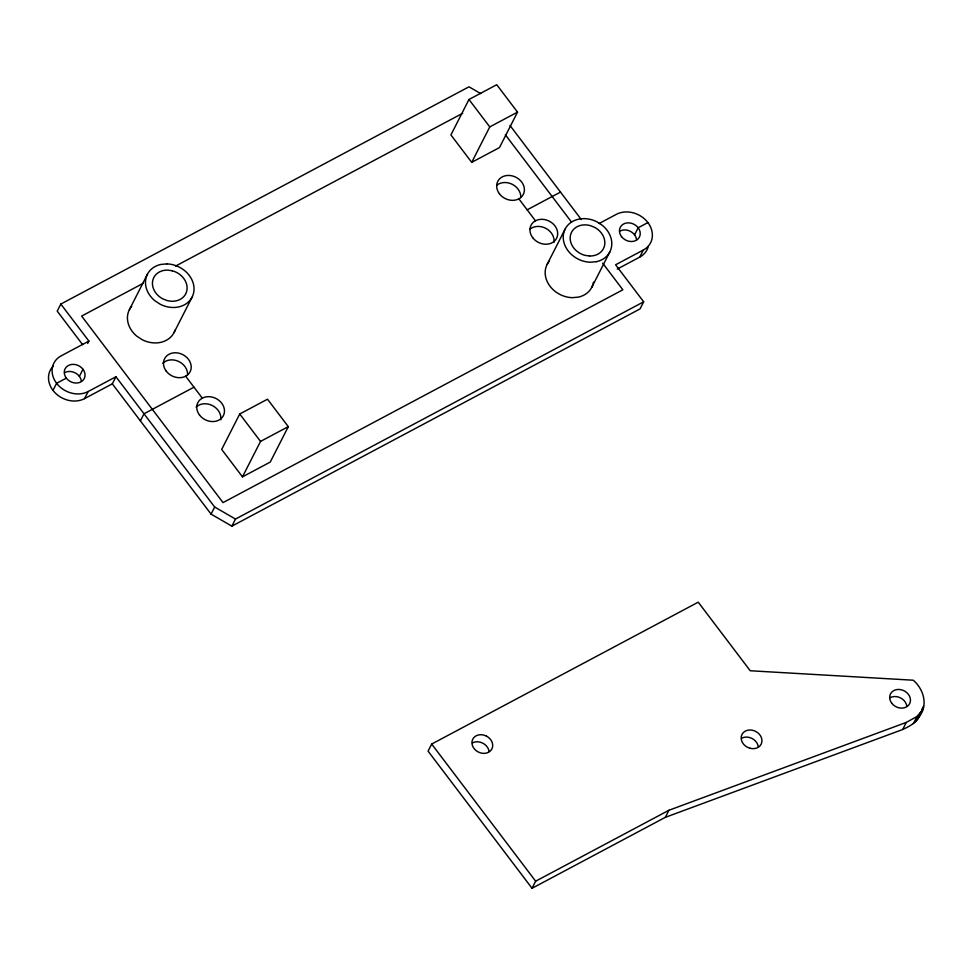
<?xml version="1.0" encoding="UTF-8"?>
<svg xmlns="http://www.w3.org/2000/svg" width="973" height="973" viewBox="0 0 973 973"><rect width="100%" height="100%" fill="white"/><g stroke="black" fill="none" stroke-linecap="round" stroke-linejoin="round"><path stroke-width="1.46" d="M920.494 712.139C919.303 721.394 910.217 725.992 902.689 729.507L665.313 817.344L532.036 888.288L428.071 751.132L431.684 744.053L698.237 602.178L750.219 670.75L913.27 680.212C923.973 689.492 928.424 705.705 918.78 717.332M480.698 93.578L468.986 86.816L60.825 304.062L57.212 311.141L82.571 344.588M52.992 390.392L56.604 383.301A23.303 19.387 27 0 1 61.129 355.863L88.896 341.085L60.825 304.062M87.692 343.457L88.896 341.085M79.372 376.356L82.985 369.266M129.385 309.682L147.446 274.24M53.308 366.055A23.303 19.387 27 0 0 54.914 392.642A23.303 19.387 27 0 0 84.554 398.614L88.166 391.523L115.933 376.746L214.692 507.042L235.502 519.059L643.664 301.812L615.593 264.79L643.36 250.012A23.303 19.387 27 0 0 647.896 222.574A23.303 19.387 27 0 0 616.335 214.352L599.137 223.498M84.554 398.614L112.321 383.836L115.933 376.746M174.033 332.584L192.095 297.142M140.392 420.871L144.004 413.78L193.98 387.181M239.735 413.987L221.686 449.429L242.472 476.855L270.239 462.078L288.3 426.636L267.502 399.21L239.735 413.987L260.533 441.414L242.472 476.855M643.664 301.812L640.052 308.903L231.89 526.15L211.08 514.133L214.692 507.042M231.89 526.15L235.502 519.059M468.974 99.489L450.913 134.931L471.71 162.357L499.465 147.58L517.527 112.138L496.741 84.712L468.974 99.489L489.76 126.916L471.71 162.357M547.118 264.425L565.179 228.983M591.766 287.339L609.828 251.898M634.566 234.834L638.179 227.743L647.896 222.574M617.271 269.059L639.748 257.103L643.36 250.012M532.036 888.288L535.649 881.197L668.925 810.266L906.289 722.416L917.04 716.469L922.392 710.241M665.313 817.344L668.925 810.266M902.689 729.507L906.289 722.416M913.428 723.559L917.04 716.469M915.544 721.735L919.157 714.656M921.699 709.767L923.499 706.228M917.344 719.655L923.45 707.724M143.359 283.228L81.635 316.079L223.024 502.603L622.854 289.796L602.664 263.148M175.554 266.091L462.686 113.269M489.76 126.916L517.527 112.138M66.322 378.132A10.752 8.952 27 0 1 73.413 364.352A10.752 8.952 27 0 1 84.213 378.606A10.752 8.952 27 0 1 66.322 378.132L56.604 383.301A23.303 19.387 27 0 0 88.166 391.523M527.171 209.827L560.497 192.095M260.533 441.414L288.3 426.636M509.998 125.481L581.319 219.57M505.34 134.761L571.443 221.966M518.852 198.857L535.491 220.81M185.661 376.21L202.299 398.152M431.684 744.053L535.649 881.197M112.321 383.836L211.08 514.133M890.222 697.641A10.752 8.952 27 0 1 906.787 706.143M741.706 738.191A10.752 8.952 27 0 1 758.271 746.692M472.489 742.898A10.752 8.952 27 0 1 480.2 742.168L482.815 743.177A10.752 8.952 27 0 1 489.054 751.399M175.091 330.066A25.091 20.871 27 0 1 142.155 339.686L136.707 336.099A25.091 20.871 27 0 1 131.683 306.276M593.481 282.134A25.091 20.871 27 0 1 578.473 297.106L572.331 297.677A25.091 20.871 27 0 1 548.675 284.286A25.091 20.871 27 0 1 549.417 261.019M530.078 229.093A14.34 11.931 27 0 1 546.206 228.558A14.34 11.931 27 0 1 553.929 242.447M496.802 185.198A14.34 11.931 27 0 1 512.382 184.371A14.34 11.931 27 0 1 520.786 197.507M162.832 363.257A14.34 11.931 27 0 1 178.631 361.445A14.34 11.931 27 0 1 187.582 374.848M196.096 407.14A14.34 11.931 27 0 1 212.467 405.607A14.34 11.931 27 0 1 220.737 419.789M64.802 372.562A10.752 8.952 27 0 1 81.367 381.063M648.298 246.339A23.303 19.387 27 0 1 639.748 257.103M619.996 231.039A10.752 8.952 27 0 1 636.561 239.54M166.882 263.89L160.74 264.461A25.091 20.871 27 0 0 154.756 300.657L160.217 304.245A25.091 20.871 27 0 0 193.797 291.949A25.091 20.871 27 0 0 166.882 263.89M596.534 261.664L590.392 262.236A25.091 20.871 27 0 1 563.464 234.177A25.091 20.871 27 0 1 597.057 221.88L602.506 225.468A25.091 20.871 27 0 1 596.534 261.664M589.565 256.008L585.041 255.364A17.928 14.911 27 0 1 570.336 235.965A17.928 14.911 27 0 1 589.966 225.517L594.321 227.183A17.928 14.911 27 0 1 604.671 244.904A17.928 14.911 27 0 1 589.565 256.008M172.233 270.774L167.709 270.117A17.928 14.911 27 0 0 152.603 281.221A17.928 14.911 27 0 0 162.941 298.942L167.307 300.608A17.928 14.911 27 0 0 186.938 290.161A17.928 14.911 27 0 0 172.233 270.774M750.074 748.286L747.459 747.288A10.752 8.952 27 0 1 744.613 731.526A10.752 8.952 27 0 1 761.518 737.984A10.752 8.952 27 0 1 750.074 748.286M486.427 736.087L483.812 735.089A10.752 8.952 27 0 0 472.379 745.391A10.752 8.952 27 0 0 489.273 751.849A10.752 8.952 27 0 0 486.427 736.087M891.742 703.211A10.752 8.952 27 0 0 909.633 703.698A10.752 8.952 27 0 0 898.833 689.443A10.752 8.952 27 0 0 891.742 703.211M166.237 371.139A14.34 11.931 27 0 0 190.1 371.783A14.34 11.931 27 0 0 175.699 352.773A14.34 11.931 27 0 0 166.237 371.139M199.514 415.033A14.34 11.931 27 0 0 223.364 415.666A14.34 11.931 27 0 0 208.964 396.668A14.34 11.931 27 0 0 199.514 415.033M532.705 237.692A14.34 11.931 27 0 0 556.568 238.324A14.34 11.931 27 0 0 542.156 219.314A14.34 11.931 27 0 0 532.705 237.692M499.429 193.797A14.34 11.931 27 0 0 523.292 194.43A14.34 11.931 27 0 0 508.891 175.432A14.34 11.931 27 0 0 499.429 193.797M621.516 236.609A10.752 8.952 27 0 0 639.407 237.084A10.752 8.952 27 0 0 628.607 222.841A10.752 8.952 27 0 0 621.516 236.609"/></g></svg>
